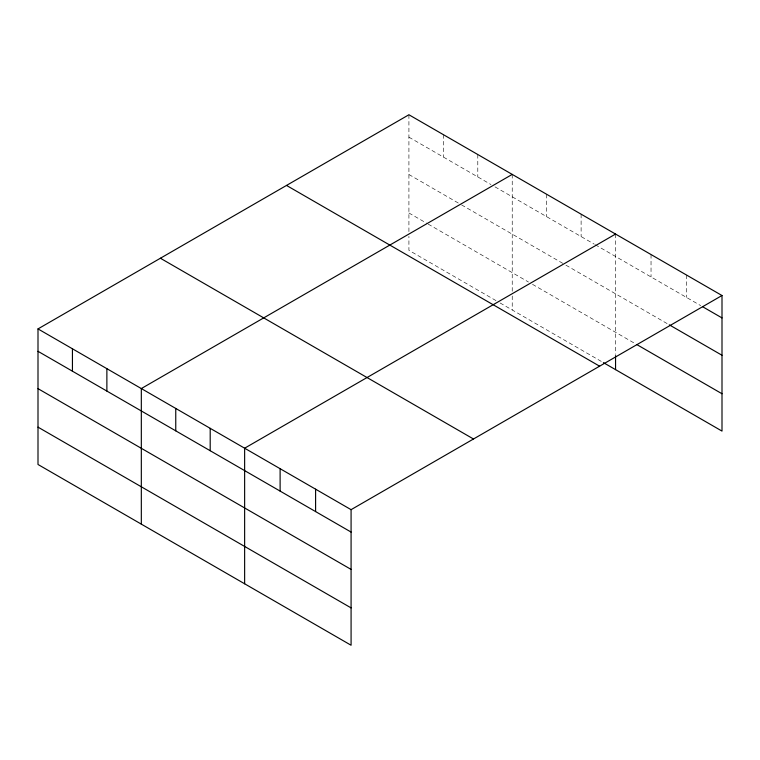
<?xml version="1.0" encoding="UTF-8"?>
<svg xmlns="http://www.w3.org/2000/svg" width="760" height="760" viewBox="0 0 760 760"><rect width="100%" height="100%" fill="white"/><g stroke="black" fill="none" stroke-linecap="round" stroke-linejoin="round"><path stroke-width="0.57" stroke-dasharray="3.8 2.85" d="M408.918 137.161L490.96 184.528M495.017 186.865L594.282 244.178M595.289 244.767L700.711 305.624M408.918 174.505L460.579 204.335M461.586 204.915L564.908 264.565M565.915 265.154L668.268 324.244M408.918 212.99L427.148 223.516M428.165 224.095L528.438 281.998M532.494 284.335L635.825 343.995M496.023 300.627L408.918 250.334L408.918 236.332M500.08 302.964L602.385 362.035M686.517 275.034L686.517 297.435M651.035 254.543L651.035 276.944M615.553 234.061L615.553 354.464M581.115 214.177L581.115 236.578M546.678 194.294L546.678 216.695M512.231 174.41L512.231 291.308M512.231 295.982L512.231 309.985M477.793 154.527L477.793 176.928M443.355 134.643L443.355 157.044M408.918 114.76L408.918 231.667"/><path stroke-width="1.14" d="M722 295.517L408.918 114.76L38 328.909L38 464.483L351.082 645.24L351.082 509.666L722 295.517L722 431.091L603.392 362.615M512.231 174.41L141.322 388.559L141.322 524.134M615.553 234.061L244.634 448.21L244.634 583.784M702.734 306.793L722 317.917M669.284 324.834L722 355.262M636.842 344.584L722 393.747M286.51 185.43L599.602 366.187M160.398 258.238L473.49 438.995M38 328.909L351.082 509.666M38 351.31L351.082 532.067M38 388.654L351.082 569.411M38 427.139L351.082 607.895M615.553 355.632L615.553 369.635M315.599 489.174L315.599 511.575M280.117 468.692L280.117 491.093M210.197 428.327L210.197 450.718M175.759 408.443L175.759 430.834M106.875 368.676L106.875 391.077M72.438 348.792L72.438 371.193"/></g></svg>
